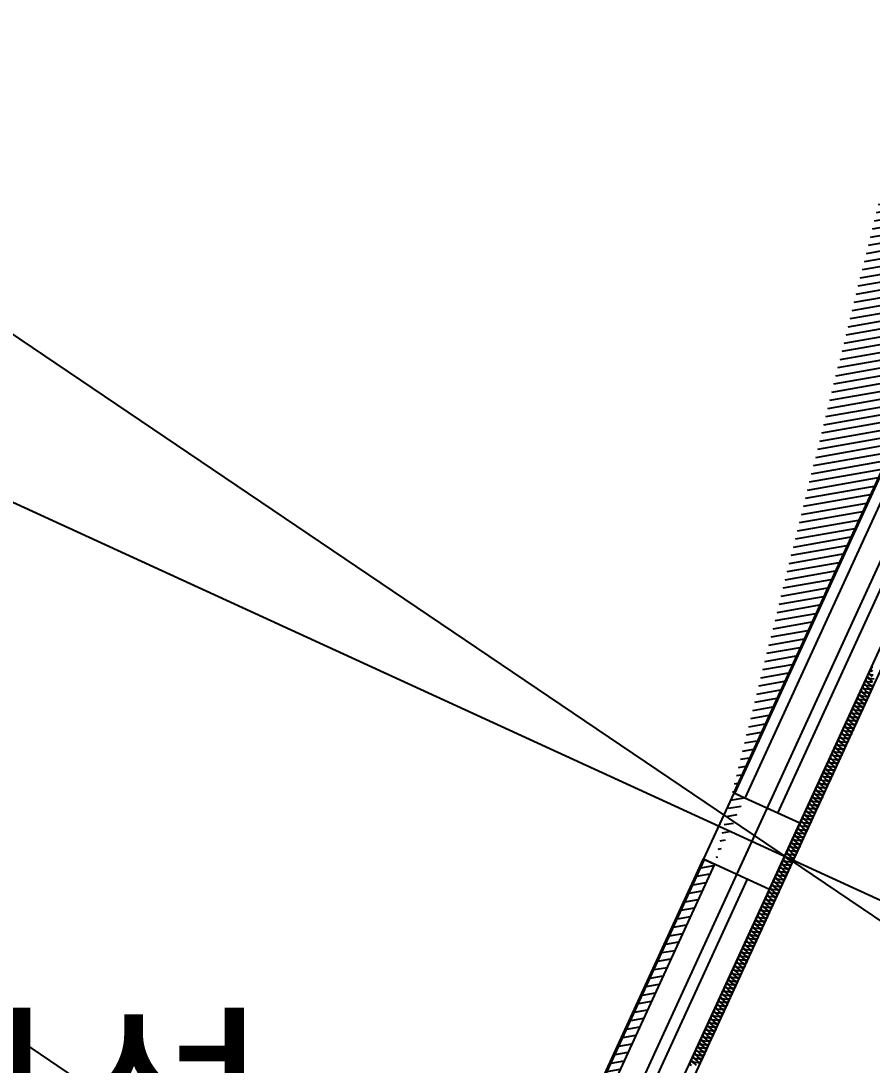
# Model space of a CAD drawing. Header units: millimetres. Extents: x -21000 to 567700, y 435000 to 850800.
# Drawn here: x 42489 to 49521, y 707680 to 716309 of the extents above; entities that cross this region are included whole.
import ezdxf
from ezdxf.xclip import XClip

# ---------------------------------------------------------------- set-up
doc = ezdxf.new("R2010")
doc.units = ezdxf.units.MM
doc.header["$LTSCALE"] = 700
doc.header["$XCLIPFRAME"] = 2
doc.linetypes.add('AB_Pbase$0$AB_Pbase$0$CEN', pattern=[62, 60, -1, 0, -1])
doc.linetypes.add('AB_Pbase$0$주차장기둥$0$CEN', pattern=[62, 60, -1, 0, -1])
doc.layers.get('0').update_dxf_attribs({"color": 2})
for name, color, linetype in [('AB_Pbase$0$AB_Pbase$0$CEN', 1, 'AB_Pbase$0$AB_Pbase$0$CEN'), ('AB_Pbase$0$AB_Pbase$0$FIN', 6, 'Continuous'), ('AB_Pbase$0$AB_Pbase$0$INS', 8, 'Continuous'), ('AB_Pbase$0$AB_Pbase$0$WAL', 3, 'Continuous'), ('AB_Pbase$0$HAT', 8, 'Continuous'), ('AB_Pbase$0$HAT-BR', 5, 'Continuous'), ('AB_Pbase$0$INS', 8, 'Continuous'), ('AB_Pbase$0$주차장기둥$0$CEN_P', 244, 'AB_Pbase$0$주차장기둥$0$CEN')]:
    doc.layers.add(name, color=color, linetype=linetype)
doc.layers.add('AB_Pbase$0$Defponts', color=161, linetype='Continuous', plot=False)
doc.styles.add('AB_Pbase$0$돋움', font='')
doc.styles.get('AB_Pbase$0$돋움').set_extended_font_data('Dotum')

# ---------------------------------------------------------------- blocks, each defined once
blk = doc.blocks.new('AB_Pbase$0$AB_Pbase_지하1층_골조')
for points in [[(48742, 709762), (50785.6, 714215.6)], [(42499.5, 695677.8), (50967.4, 714132.1)], [(45947.8, 703672.5), (48491.8, 709216.7)]]:
    blk.add_lwpolyline(points)
blk.add_lwpolyline([(48673.6, 709133.3), (48923.8, 709678.6), (48378.5, 709928.8), (48128.3, 709383.5)], close=True)
blk = doc.blocks.new('AB_Pbase$0$주차장기둥$0$cen 1bl 지하')
at = {"layer": 'AB_Pbase$0$주차장기둥$0$CEN_P', "color": 5}
for p, q in [((-7619.7, 24676.2), (136527.1, 11884.1)), ((-8044, 19895), (40150.2, 15618.1))]:
    blk.add_line(p, q, dxfattribs=at)
blk = doc.blocks.new('AB_Pbase$0$주차장기둥')
at = {"rotation": 1.99999810188403}
blk.add_blockref('AB_Pbase$0$주차장기둥$0$cen 1bl 지하', (-253925.8, 27513.9), dxfattribs=at)
blk = doc.blocks.new('AB_Pbase$0$실명')
at = {"layer": 'AB_Pbase$0$Defponts', "style": 'AB_Pbase$0$돋움'}
blk.add_text('근린생활시설', height=1400, dxfattribs=at).set_placement((55042.7, -124274.6))
blk = doc.blocks.new('AB_Pbase')
at = {"layer": 'AB_Pbase$0$HAT'}
h = blk.add_hatch(dxfattribs=at)
h.set_pattern_fill('NET', color=256, scale=15, angle=100)
h.paths.add_polyline_path([(36540.9, 707988.9), (36677.2, 707926.4), (39221.2, 713470.6), (39084.9, 713533.1)], flags=17)
h.paths.add_polyline_path([(36427, 707381), (36290.6, 707443.6), (33746.7, 701899.4), (33883, 701836.8)], flags=17)
edge = h.paths.add_edge_path()
edge.add_line((44631.6, 725621.3), (44767.9, 725558.7))
edge.add_line((44767.9, 725558.7), (42265.6, 720105.4))
edge.add_line((42265.6, 720105.4), (42129.3, 720168))
edge.add_line((42129.3, 720168), (44631.6, 725621.3))
edge.add_line((41879.1, 719622.6), (39335.1, 714078.4))
edge.add_line((39335.1, 714078.4), (39471.4, 714015.9))
edge.add_line((39471.4, 714015.9), (42015.4, 719560.1))
edge.add_line((33632.8, 701291.5), (31047.1, 695656.4))
edge.add_line((31047.1, 695656.4), (33496.4, 701354.1))
edge.add_line((33496.4, 701354.1), (30910.7, 695719))
at = {"layer": 'AB_Pbase$0$HAT-BR'}
h = blk.add_hatch(dxfattribs=at)
h.set_pattern_fill('ANSI31', color=256, scale=20, angle=145)
edge = h.paths.add_edge_path()
edge.add_line((56186.6, 723972), (54823.3, 724597.6))
edge.add_line((54823.3, 724597.6), (54543.8, 723988.7))
edge.add_line((54543.8, 723988.7), (53316.8, 724551.7))
edge.add_line((53316.8, 724551.7), (53358.5, 724642.6))
edge.add_line((53358.5, 724642.6), (54403.8, 724163))
edge.add_line((54403.8, 724163), (54724.9, 724862.8))
edge.add_line((54724.9, 724862.8), (54906.7, 724779.4))
edge.add_line((54906.7, 724779.4), (55215.3, 725452))
edge.add_line((55215.3, 725452), (55397.1, 725368.5))
edge.add_line((55397.1, 725368.5), (55088.5, 724696))
edge.add_line((55088.5, 724696), (56270, 724153.8))
edge.add_line((56270, 724153.8), (56186.6, 723972))
edge.add_line((54651.1, 721584.9), (54688.7, 721666.7))
edge.add_line((54688.7, 721666.7), (52543.7, 722650.9))
edge.add_line((52543.7, 722650.9), (52960.7, 723559.8))
edge.add_line((52960.7, 723559.8), (52878.9, 723597.3))
edge.add_line((52878.9, 723597.3), (52274.2, 722279.5))
edge.add_line((52274.2, 722279.5), (52356, 722241.9))
edge.add_line((52356, 722241.9), (52506.2, 722569.1))
edge.add_line((52506.2, 722569.1), (54651.1, 721584.9))
edge.add_line((50380.4, 718032.3), (49698.7, 718345.1))
edge.add_line((49698.7, 718345.1), (49661.2, 718263.3))
edge.add_line((49661.2, 718263.3), (50342.9, 717950.5))
edge.add_line((49717.3, 716587.2), (49035.6, 716899.9))
edge.add_line((49035.6, 716899.9), (48998.1, 716818.1))
edge.add_line((48998.1, 716818.1), (49679.8, 716505.4))
h.paths.add_polyline_path([(53882.4, 725568.4), (53800.6, 725606), (53963.3, 725960.4), (53581.5, 726135.6), (53619.1, 726217.4), (54000.8, 726042.2), (55047.6, 728323.5), (55129.4, 728286)])
h.paths.add_polyline_path([(42881, 697708.1), (42799.2, 697745.6), (45343.1, 703289.8), (45424.9, 703252.3)])
edge = h.paths.add_edge_path()
edge.add_line((50380.4, 718032.3), (50342.9, 717950.5))
edge.add_line((49717.3, 716587.2), (49679.8, 716505.4))
edge.add_line((51013.4, 715431.3), (48469.4, 709887.1))
edge.add_line((48469.4, 709887.1), (48387.6, 709924.7))
edge.add_line((48387.6, 709924.7), (50931.6, 715468.9))
edge.add_line((50931.6, 715468.9), (51013.4, 715431.3))
edge.add_line((48219.2, 709341.8), (45675.2, 703797.6))
edge.add_line((45675.2, 703797.6), (45593.4, 703835.1))
edge.add_line((45593.4, 703835.1), (48137.4, 709379.3))
edge.add_line((48137.4, 709379.3), (48219.2, 709341.8))
at = {"layer": 'AB_Pbase$0$AB_Pbase$0$CEN'}
for p, q in [((51844, 716762.1), (39664.5, 690218.7)), ((36954.3, 714840.8), (50771.8, 708500.6))]:
    blk.add_line(p, q, dxfattribs=at)
at = {"layer": 'AB_Pbase$0$AB_Pbase$0$FIN'}
for points in [[(48378.5, 709928.8), (50922.5, 715473)], [(45584.3, 703839.3), (48128.3, 709383.5)]]:
    blk.add_lwpolyline(points, dxfattribs=at)
at = {"layer": 'AB_Pbase$0$AB_Pbase$0$INS'}
blk.add_lwpolyline([(43283, 697193.5), (51674, 715480.3), (52847.4, 714941.9), (52880.8, 715014.6)], dxfattribs=at)
at = {"layer": 'AB_Pbase$0$AB_Pbase$0$WAL'}
for points in [[(51013.4, 715431.3), (48469.4, 709887.1), (48387.6, 709924.7), (50931.6, 715468.9), (51013.4, 715431.3)], [(48219.2, 709341.8), (45675.2, 703797.6), (45593.4, 703835.1), (48137.4, 709379.3), (48219.2, 709341.8)]]:
    blk.add_lwpolyline(points, dxfattribs=at)
at = {"layer": 'AB_Pbase$0$INS'}
for points in [[(49526.9, 710966), (49517.6, 710965), (49511, 710958.3), (49510.3, 710949), (49515.2, 710940.6), (49523.2, 710936.9)], [(49521.5, 710933.3), (49513.5, 710936.9), (49504.3, 710935.9), (49497.7, 710929.2), (49496.9, 710919.9), (49501.9, 710911.5), (49509.9, 710907.8), (49530.5, 710904.9)], [(49523.9, 710890.4), (49508.2, 710904.2), (49500.2, 710907.8), (49490.9, 710906.8), (49484.3, 710900.1), (49483.6, 710890.8), (49488.5, 710882.4), (49496.5, 710878.7), (49517.2, 710875.8), (49537.9, 710872.9)], [(49526.2, 710847.5), (49510.5, 710861.3), (49494.8, 710875.1), (49486.8, 710878.8), (49477.6, 710877.7), (49471, 710871.1), (49470.2, 710861.7), (49475.2, 710853.3), (49483.2, 710849.6), (49503.8, 710846.7), (49524.5, 710843.9)], [(49530.4, 710816.5), (49520.8, 710814.7), (49512.8, 710818.4), (49497.2, 710832.2), (49481.5, 710846), (49473.5, 710849.7), (49464.2, 710848.6), (49457.6, 710842), (49456.9, 710832.6), (49461.8, 710824.2), (49469.8, 710820.6), (49490.5, 710817.7), (49511.2, 710814.8), (49519.2, 710811.1), (49524.4, 710803.4)], [(49523.7, 710794.1), (49517.1, 710787.4), (49507.5, 710785.7), (49499.5, 710789.3), (49483.8, 710803.1), (49468.1, 710816.9), (49460.1, 710820.6), (49450.9, 710819.6), (49444.3, 710812.9), (49443.5, 710803.6), (49448.5, 710795.1), (49456.5, 710791.5), (49477.1, 710788.6), (49497.8, 710785.7), (49505.8, 710782), (49511.1, 710774.3), (49510.3, 710765), (49503.8, 710758.3), (49494.2, 710756.6), (49486.2, 710760.2), (49470.5, 710774), (49454.8, 710787.8), (49446.8, 710791.5), (49437.5, 710790.5), (49431, 710783.8), (49430.2, 710774.5), (49435.1, 710766.1), (49443.1, 710762.4), (49463.8, 710759.5), (49484.5, 710756.6), (49492.5, 710752.9), (49497.8, 710745.2), (49497, 710735.9), (49490.4, 710729.2), (49480.8, 710727.5), (49472.8, 710731.2), (49457.1, 710745), (49441.5, 710758.7), (49433.5, 710762.4), (49424.2, 710761.4), (49417.6, 710754.7), (49416.8, 710745.4), (49421.8, 710737), (49429.8, 710733.3), (49450.5, 710730.4), (49471.1, 710727.5), (49479.1, 710723.9), (49484.4, 710716.2), (49483.6, 710706.8), (49477.1, 710700.2), (49467.5, 710698.4), (49459.5, 710702.1), (49443.8, 710715.9), (49428.1, 710729.7), (49420.1, 710733.3), (49410.8, 710732.3), (49404.3, 710725.6), (49403.5, 710716.3), (49408.4, 710707.9), (49416.4, 710704.2), (49437.1, 710701.3), (49457.8, 710698.4), (49465.8, 710694.8), (49471.1, 710687.1), (49470.3, 710677.7), (49463.7, 710671.1), (49454.1, 710669.3), (49446.1, 710673), (49430.4, 710686.8), (49414.8, 710700.6), (49406.8, 710704.2), (49397.5, 710703.2), (49390.9, 710696.6), (49390.2, 710687.2), (49395.1, 710678.8), (49403.1, 710675.1), (49423.8, 710672.2), (49444.4, 710669.4), (49452.4, 710665.7), (49457.7, 710658), (49457, 710648.7), (49450.4, 710642), (49440.8, 710640.2), (49432.8, 710643.9), (49417.1, 710657.7), (49401.4, 710671.5), (49393.4, 710675.2), (49384.1, 710674.1), (49377.6, 710667.5), (49376.8, 710658.1), (49381.7, 710649.7), (49389.7, 710646), (49410.4, 710643.2), (49431.1, 710640.3), (49439.1, 710636.6), (49444.4, 710628.9), (49443.6, 710619.6), (49437, 710612.9), (49427.4, 710611.2), (49419.4, 710614.8), (49403.7, 710628.6), (49388.1, 710642.4), (49380.1, 710646.1), (49370.8, 710645.1), (49364.2, 710638.4), (49363.5, 710629.1), (49368.4, 710620.6), (49376.4, 710617), (49397.1, 710614.1), (49417.8, 710611.2), (49425.8, 710607.5), (49431, 710599.8), (49430.3, 710590.5), (49423.7, 710583.8), (49414.1, 710582.1), (49406.1, 710585.7), (49390.4, 710599.5), (49374.7, 710613.3), (49366.7, 710617), (49357.5, 710616), (49350.9, 710609.3), (49350.1, 710600), (49355.1, 710591.5), (49363.1, 710587.9), (49383.7, 710585), (49404.4, 710582.1), (49412.4, 710578.4), (49417.7, 710570.7), (49416.9, 710561.4), (49410.3, 710554.7), (49400.7, 710553), (49392.7, 710556.7), (49377.1, 710570.4), (49361.4, 710584.2), (49353.4, 710587.9), (49344.1, 710586.9), (49337.5, 710580.2), (49336.8, 710570.9), (49341.7, 710562.5), (49349.7, 710558.8), (49370.4, 710555.9), (49391.1, 710553), (49399.1, 710549.3), (49404.3, 710541.6), (49403.6, 710532.3), (49397, 710525.7), (49387.4, 710523.9), (49379.4, 710527.6), (49363.7, 710541.4), (49348, 710555.2), (49340, 710558.8), (49330.8, 710557.8), (49324.2, 710551.1), (49323.4, 710541.8), (49328.4, 710533.4), (49336.4, 710529.7), (49357, 710526.8), (49377.7, 710523.9), (49385.7, 710520.3), (49391, 710512.6), (49390.2, 710503.2), (49383.6, 710496.6), (49374, 710494.8), (49366, 710498.5), (49350.4, 710512.3), (49334.7, 710526.1), (49326.7, 710529.7), (49317.4, 710528.7), (49310.8, 710522.1), (49310.1, 710512.7), (49315, 710504.3), (49323, 710500.6), (49343.7, 710497.7), (49364.4, 710494.8), (49372.4, 710491.2), (49377.6, 710483.5), (49376.9, 710474.1), (49370.3, 710467.5), (49360.7, 710465.7), (49352.7, 710469.4), (49337, 710483.2), (49321.3, 710497), (49313.3, 710500.7), (49304.1, 710499.6), (49297.5, 710493), (49296.7, 710483.6), (49301.7, 710475.2), (49309.7, 710471.5), (49330.3, 710468.7), (49351, 710465.8), (49359, 710462.1), (49364.3, 710454.4), (49363.5, 710445.1), (49357, 710438.4), (49347.3, 710436.6), (49339.4, 710440.3), (49323.7, 710454.1), (49308, 710467.9), (49300, 710471.6), (49290.7, 710470.5), (49284.2, 710463.9), (49283.4, 710454.6), (49288.3, 710446.1), (49296.3, 710442.5), (49317, 710439.6), (49337.7, 710436.7), (49345.7, 710433), (49351, 710425.3), (49350.2, 710416), (49343.6, 710409.3), (49334, 710407.6), (49326, 710411.2), (49310.3, 710425), (49294.7, 710438.8), (49286.7, 710442.5), (49277.4, 710441.5), (49270.8, 710434.8), (49270, 710425.5), (49275, 710417), (49283, 710413.4), (49303.7, 710410.5), (49324.3, 710407.6), (49332.3, 710403.9), (49337.6, 710396.2), (49336.8, 710386.9), (49330.3, 710380.2), (49320.7, 710378.5), (49312.7, 710382.1), (49297, 710395.9), (49281.3, 710409.7), (49273.3, 710413.4), (49264, 710412.4), (49257.5, 710405.7), (49256.7, 710396.4), (49261.6, 710388), (49269.6, 710384.3), (49290.3, 710381.4), (49311, 710378.5), (49319, 710374.8), (49324.3, 710367.1), (49323.5, 710357.8), (49316.9, 710351.1), (49307.3, 710349.4), (49299.3, 710353.1), (49283.6, 710366.9), (49268, 710380.7), (49260, 710384.3), (49250.7, 710383.3), (49244.1, 710376.6), (49243.4, 710367.3), (49248.3, 710358.9), (49256.3, 710355.2), (49277, 710352.3), (49297.6, 710349.4), (49305.6, 710345.8), (49310.9, 710338.1), (49310.2, 710328.7), (49303.6, 710322.1), (49294, 710320.3), (49286, 710324), (49270.3, 710337.8), (49254.6, 710351.6), (49246.6, 710355.2), (49237.3, 710354.2), (49230.8, 710347.5), (49230, 710338.2), (49234.9, 710329.8), (49242.9, 710326.1), (49263.6, 710323.2), (49284.3, 710320.3), (49292.3, 710316.7), (49297.6, 710309), (49296.8, 710299.6), (49290.2, 710293), (49280.6, 710291.2), (49272.6, 710294.9), (49256.9, 710308.7), (49241.3, 710322.5), (49233.3, 710326.2), (49224, 710325.1), (49217.4, 710318.5), (49216.7, 710309.1), (49221.6, 710300.7), (49229.6, 710297), (49250.3, 710294.1), (49271, 710291.3), (49279, 710287.6), (49284.2, 710279.9), (49283.5, 710270.6), (49276.9, 710263.9), (49267.3, 710262.1), (49259.3, 710265.8), (49243.6, 710279.6), (49227.9, 710293.4), (49219.9, 710297.1), (49210.7, 710296), (49204.1, 710289.4), (49203.3, 710280), (49208.3, 710271.6), (49216.3, 710267.9), (49236.9, 710265.1), (49257.6, 710262.2), (49265.6, 710258.5), (49270.9, 710250.8), (49270.1, 710241.5), (49263.5, 710234.8), (49253.9, 710233.1), (49245.9, 710236.7), (49230.3, 710250.5), (49214.6, 710264.3), (49206.6, 710268), (49197.3, 710267), (49190.7, 710260.3), (49190, 710251), (49194.9, 710242.5), (49202.9, 710238.9), (49223.6, 710236), (49244.3, 710233.1), (49252.3, 710229.4), (49257.5, 710221.7), (49256.8, 710212.4), (49250.2, 710205.7), (49240.6, 710204), (49232.6, 710207.6), (49216.9, 710221.4), (49201.2, 710235.2), (49193.2, 710238.9), (49184, 710237.9), (49177.4, 710231.2), (49176.6, 710221.9), (49181.6, 710213.5), (49189.6, 710209.8), (49210.2, 710206.9), (49230.9, 710204), (49238.9, 710200.3), (49244.2, 710192.6), (49243.4, 710183.3), (49236.8, 710176.6), (49227.2, 710174.9), (49219.2, 710178.6), (49203.6, 710192.4), (49187.9, 710206.1), (49179.9, 710209.8), (49170.6, 710208.8), (49164, 710202.1), (49163.3, 710192.8), (49168.2, 710184.4), (49176.2, 710180.7), (49196.9, 710177.8), (49217.6, 710174.9), (49225.6, 710171.3), (49230.8, 710163.6), (49230.1, 710154.2), (49223.5, 710147.6), (49213.9, 710145.8), (49205.9, 710149.5), (49190.2, 710163.3), (49174.5, 710177.1), (49166.5, 710180.7), (49157.3, 710179.7), (49150.7, 710173), (49149.9, 710163.7), (49154.9, 710155.3), (49162.9, 710151.6), (49183.5, 710148.7), (49204.2, 710145.8), (49212.2, 710142.2), (49217.5, 710134.5), (49216.7, 710125.1), (49210.2, 710118.5), (49200.5, 710116.7), (49192.6, 710120.4), (49176.9, 710134.2), (49161.2, 710148), (49153.2, 710151.6), (49143.9, 710150.6), (49137.4, 710144), (49136.6, 710134.6), (49141.5, 710126.2), (49149.5, 710122.5), (49170.2, 710119.6), (49190.9, 710116.8), (49198.9, 710113.1), (49204.2, 710105.4), (49203.4, 710096.1), (49196.8, 710089.4), (49187.2, 710087.6), (49179.2, 710091.3), (49163.5, 710105.1), (49147.9, 710118.9), (49139.9, 710122.6), (49130.6, 710121.5), (49124, 710114.9), (49123.2, 710105.5), (49128.2, 710097.1), (49136.2, 710093.4), (49156.9, 710090.6), (49177.5, 710087.7), (49185.5, 710084), (49190.8, 710076.3), (49190, 710067), (49183.5, 710060.3), (49173.9, 710058.5), (49165.9, 710062.2), (49150.2, 710076), (49134.5, 710089.8), (49126.5, 710093.5), (49117.2, 710092.5), (49110.7, 710085.8), (49109.9, 710076.5), (49114.8, 710068), (49122.8, 710064.4), (49143.5, 710061.5), (49164.2, 710058.6), (49172.2, 710054.9), (49177.5, 710047.2), (49176.7, 710037.9), (49170.1, 710031.2), (49160.5, 710029.5), (49152.5, 710033.1), (49136.8, 710046.9), (49121.2, 710060.7), (49113.2, 710064.4), (49103.9, 710063.4), (49097.3, 710056.7), (49096.6, 710047.4), (49101.5, 710038.9), (49109.5, 710035.3), (49130.2, 710032.4), (49150.8, 710029.5), (49158.8, 710025.8), (49164.1, 710018.1), (49163.4, 710008.8), (49156.8, 710002.1), (49147.2, 710000.4), (49139.2, 710004.1), (49123.5, 710017.8), (49107.8, 710031.6), (49099.8, 710035.3), (49090.5, 710034.3), (49084, 710027.6), (49083.2, 710018.3), (49088.1, 710009.9), (49096.1, 710006.2), (49116.8, 710003.3), (49137.5, 710000.4), (49145.5, 709996.7), (49150.8, 709989), (49150, 709979.7), (49143.4, 709973), (49133.8, 709971.3), (49125.8, 709975), (49110.1, 709988.8), (49094.5, 710002.6), (49086.5, 710006.2), (49077.2, 710005.2), (49070.6, 709998.5), (49069.9, 709989.2), (49074.8, 709980.8), (49082.8, 709977.1), (49103.5, 709974.2), (49124.2, 709971.3), (49132.2, 709967.7), (49137.4, 709960), (49136.7, 709950.6), (49130.1, 709944), (49120.5, 709942.2), (49112.5, 709945.9), (49096.8, 709959.7), (49081.1, 709973.5), (49073.1, 709977.1), (49063.9, 709976.1), (49057.3, 709969.5), (49056.5, 709960.1), (49061.5, 709951.7), (49069.4, 709948), (49090.1, 709945.1), (49110.8, 709942.2), (49118.8, 709938.6), (49124.1, 709930.9), (49123.3, 709921.5), (49116.7, 709914.9), (49107.1, 709913.1), (49099.1, 709916.8), (49083.5, 709930.6), (49067.8, 709944.4), (49059.8, 709948.1), (49050.5, 709947), (49043.9, 709940.4), (49043.2, 709931), (49048.1, 709922.6), (49056.1, 709918.9), (49076.8, 709916), (49097.5, 709913.2), (49105.5, 709909.5), (49110.7, 709901.8), (49110, 709892.5), (49103.4, 709885.8), (49093.8, 709884), (49085.8, 709887.7), (49070.1, 709901.5), (49054.4, 709915.3), (49046.4, 709919), (49037.2, 709917.9), (49030.6, 709911.3), (49029.8, 709901.9), (49034.8, 709893.5), (49042.8, 709889.9), (49063.4, 709887), (49084.1, 709884.1), (49092.1, 709880.4), (49097.4, 709872.7), (49096.6, 709863.4), (49090, 709856.7), (49080.4, 709855), (49072.4, 709858.6), (49056.8, 709872.4), (49041.1, 709886.2), (49033.1, 709889.9), (49023.8, 709888.9), (49017.2, 709882.2), (49016.5, 709872.9), (49021.4, 709864.4), (49029.4, 709860.8), (49050.1, 709857.9), (49070.8, 709855), (49078.8, 709851.3), (49084, 709843.6), (49083.3, 709834.3), (49076.7, 709827.6), (49067.1, 709825.9), (49059.1, 709829.5), (49043.4, 709843.3), (49027.7, 709857.1), (49019.7, 709860.8), (49010.5, 709859.8), (49003.9, 709853.1), (49003.1, 709843.8), (49008.1, 709835.4), (49016.1, 709831.7), (49036.7, 709828.8), (49057.4, 709825.9), (49065.4, 709822.2), (49070.7, 709814.5), (49069.9, 709805.2), (49063.4, 709798.5), (49053.7, 709796.8), (49045.8, 709800.5), (49030.1, 709814.3), (49014.4, 709828), (49006.4, 709831.7), (48997.1, 709830.7), (48990.6, 709824), (48989.8, 709814.7), (48994.7, 709806.3), (49002.7, 709802.6), (49023.4, 709799.7), (49044.1, 709796.8), (49052.1, 709793.2), (49057.3, 709785.5), (49056.6, 709776.1), (49050, 709769.5), (49040.4, 709767.7), (49032.4, 709771.4), (49016.7, 709785.2), (49001.1, 709799), (48993.1, 709802.6), (48983.8, 709801.6), (48977.2, 709794.9), (48976.4, 709785.6), (48981.4, 709777.2), (48989.4, 709773.5), (49010.1, 709770.6), (49030.7, 709767.7), (49038.7, 709764.1), (49044, 709756.4), (49043.2, 709747), (49036.7, 709740.4), (49027.1, 709738.6), (49019.1, 709742.3), (49003.4, 709756.1), (48987.7, 709769.9), (48979.7, 709773.5), (48970.4, 709772.5), (48963.9, 709765.9), (48963.1, 709756.5), (48968, 709748.1), (48976, 709744.4), (48996.7, 709741.5), (49017.4, 709738.7), (49025.4, 709735), (49030.7, 709727.3), (49029.9, 709718), (49023.3, 709711.3), (49013.7, 709709.5), (49005.7, 709713.2), (48990, 709727), (48974.4, 709740.8), (48966.4, 709744.5), (48957.1, 709743.4), (48950.5, 709736.8), (48949.8, 709727.4), (48954.7, 709719), (48962.7, 709715.3), (48983.4, 709712.5), (49004, 709709.6), (49012, 709705.9), (49017.3, 709698.2), (49016.6, 709688.9), (49010, 709682.2), (49000.4, 709680.5), (48992.4, 709684.1), (48976.7, 709697.9), (48961, 709711.7), (48953, 709715.4), (48943.7, 709714.4), (48937.2, 709707.7), (48936.4, 709698.4), (48941.3, 709689.9), (48949.3, 709686.3), (48970, 709683.4), (48990.7, 709680.5), (48998.7, 709676.8), (49004, 709669.1), (49003.2, 709659.8), (48996.6, 709653.1), (48987, 709651.4), (48979, 709655), (48963.3, 709668.8), (48947.7, 709682.6), (48939.7, 709686.3), (48930.4, 709685.3), (48923.8, 709678.6), (48923.1, 709669.3), (48928, 709660.8), (48936, 709657.2), (48956.7, 709654.3), (48977.4, 709651.4), (48985.4, 709647.7), (48990.6, 709640), (48989.9, 709630.7), (48983.3, 709624), (48973.7, 709622.3), (48965.7, 709626), (48950, 709639.7), (48934.3, 709653.5), (48926.3, 709657.2), (48917.1, 709656.2), (48910.5, 709649.5), (48909.7, 709640.2), (48914.7, 709631.8), (48922.6, 709628.1), (48943.3, 709625.2), (48964, 709622.3), (48972, 709618.6), (48977.3, 709610.9), (48976.5, 709601.6), (48969.9, 709595), (48960.3, 709593.2), (48952.3, 709596.9), (48936.7, 709610.7), (48921, 709624.5), (48913, 709628.1), (48903.7, 709627.1), (48897.1, 709620.4), (48896.4, 709611.1), (48901.3, 709602.7), (48909.3, 709599), (48930, 709596.1), (48950.7, 709593.2), (48958.7, 709589.6), (48963.9, 709581.9), (48963.2, 709572.5), (48956.6, 709565.9), (48947, 709564.1), (48939, 709567.8), (48923.3, 709581.6), (48907.6, 709595.4), (48899.6, 709599), (48890.4, 709598), (48883.8, 709591.4), (48883, 709582), (48888, 709573.6), (48896, 709569.9), (48916.6, 709567), (48937.3, 709564.1), (48945.3, 709560.5), (48950.6, 709552.8), (48949.8, 709543.4), (48943.2, 709536.8), (48933.6, 709535), (48925.6, 709538.7), (48910, 709552.5), (48894.3, 709566.3), (48886.3, 709570), (48877, 709568.9), (48870.4, 709562.3), (48869.7, 709552.9), (48874.6, 709544.5), (48882.6, 709540.8), (48903.3, 709538), (48924, 709535.1), (48932, 709531.4), (48937.2, 709523.7), (48936.5, 709514.4), (48929.9, 709507.7), (48920.3, 709505.9), (48912.3, 709509.6), (48896.6, 709523.4), (48880.9, 709537.2), (48872.9, 709540.9), (48863.7, 709539.8), (48857.1, 709533.2), (48856.3, 709523.9), (48861.3, 709515.4), (48869.3, 709511.8), (48889.9, 709508.9), (48910.6, 709506), (48918.6, 709502.3), (48923.9, 709494.6), (48923.1, 709485.3), (48916.6, 709478.6), (48906.9, 709476.9), (48899, 709480.5), (48883.3, 709494.3), (48867.6, 709508.1), (48859.6, 709511.8), (48850.3, 709510.8), (48843.7, 709504.1), (48843, 709494.8), (48847.9, 709486.3), (48855.9, 709482.7), (48876.6, 709479.8), (48897.3, 709476.9), (48905.3, 709473.2), (48910.5, 709465.5), (48909.8, 709456.2), (48903.2, 709449.5), (48893.6, 709447.8), (48885.6, 709451.4), (48869.9, 709465.2), (48854.3, 709479), (48846.3, 709482.7), (48837, 709481.7), (48830.4, 709475), (48829.6, 709465.7), (48834.6, 709457.3), (48842.6, 709453.6), (48863.3, 709450.7), (48883.9, 709447.8), (48891.9, 709444.1), (48897.2, 709436.4), (48896.4, 709427.1), (48889.9, 709420.4), (48880.3, 709418.7), (48872.3, 709422.4), (48856.6, 709436.2), (48840.9, 709450), (48832.9, 709453.6), (48823.6, 709452.6), (48817.1, 709445.9), (48816.3, 709436.6), (48821.2, 709428.2), (48829.2, 709424.5), (48849.9, 709421.6), (48870.6, 709418.7), (48878.6, 709415.1), (48883.9, 709407.4), (48883.1, 709398), (48876.5, 709391.4), (48866.9, 709389.6), (48858.9, 709393.3), (48843.2, 709407.1), (48827.6, 709420.9), (48819.6, 709424.5), (48810.3, 709423.5), (48803.7, 709416.8), (48803, 709407.5), (48807.9, 709399.1), (48815.9, 709395.4), (48836.6, 709392.5), (48857.2, 709389.6), (48865.2, 709386), (48870.5, 709378.3), (48869.8, 709368.9), (48863.2, 709362.3), (48853.6, 709360.5), (48845.6, 709364.2), (48829.9, 709378), (48814.2, 709391.8), (48806.2, 709395.5), (48796.9, 709394.4), (48790.4, 709387.8), (48789.6, 709378.4), (48794.5, 709370), (48802.5, 709366.3), (48823.2, 709363.4), (48843.9, 709360.6), (48851.9, 709356.9), (48857.2, 709349.2), (48856.4, 709339.9), (48849.8, 709333.2), (48840.2, 709331.4), (48832.2, 709335.1), (48816.5, 709348.9), (48800.9, 709362.7), (48792.9, 709366.4), (48783.6, 709365.3), (48777, 709358.7), (48776.3, 709349.3), (48781.2, 709340.9), (48789.2, 709337.3), (48809.9, 709334.4), (48830.6, 709331.5), (48838.6, 709327.8), (48843.8, 709320.1), (48843.1, 709310.8), (48836.5, 709304.1), (48826.9, 709302.4), (48818.9, 709306), (48803.2, 709319.8), (48787.5, 709333.6), (48779.5, 709337.3), (48770.3, 709336.3), (48763.7, 709329.6), (48762.9, 709320.3), (48767.9, 709311.8), (48775.8, 709308.2), (48796.5, 709305.3), (48817.2, 709302.4), (48825.2, 709298.7), (48830.5, 709291), (48829.7, 709281.7), (48823.1, 709275), (48813.5, 709273.3), (48805.5, 709276.9), (48789.9, 709290.7), (48774.2, 709304.5), (48766.2, 709308.2), (48756.9, 709307.2), (48750.3, 709300.5), (48749.6, 709291.2), (48754.5, 709282.8), (48762.5, 709279.1), (48783.2, 709276.2), (48803.9, 709273.3), (48811.9, 709269.6), (48817.1, 709261.9), (48816.4, 709252.6), (48809.8, 709245.9), (48800.2, 709244.2), (48792.2, 709247.9), (48776.5, 709261.7), (48760.8, 709275.4), (48752.8, 709279.1), (48743.6, 709278.1), (48737, 709271.4), (48736.2, 709262.1), (48741.2, 709253.7), (48749.2, 709250), (48769.8, 709247.1), (48790.5, 709244.2), (48798.5, 709240.6), (48803.8, 709232.9), (48803, 709223.5), (48796.4, 709216.9), (48786.8, 709215.1), (48778.8, 709218.8), (48763.2, 709232.6), (48747.5, 709246.4), (48739.5, 709250), (48730.2, 709249), (48723.6, 709242.3), (48722.9, 709233), (48727.8, 709224.6), (48735.8, 709220.9), (48756.5, 709218), (48777.2, 709215.1), (48785.2, 709211.5), (48790.4, 709203.8), (48789.7, 709194.4), (48783.1, 709187.8), (48773.5, 709186), (48765.5, 709189.7), (48749.8, 709203.5), (48734.1, 709217.3), (48726.1, 709220.9), (48716.9, 709219.9), (48710.3, 709213.3), (48709.5, 709203.9), (48714.5, 709195.5), (48722.5, 709191.8), (48743.1, 709188.9), (48763.8, 709186.1), (48771.8, 709182.4), (48777.1, 709174.7), (48776.3, 709165.4), (48769.8, 709158.7), (48760.1, 709156.9), (48752.1, 709160.6), (48736.5, 709174.4), (48720.8, 709188.2), (48712.8, 709191.9), (48703.5, 709190.8), (48696.9, 709184.2), (48696.2, 709174.8), (48701.1, 709166.4), (48709.1, 709162.7), (48729.8, 709159.9), (48750.5, 709157), (48758.5, 709153.3), (48763.7, 709145.6), (48763, 709136.3), (48756.4, 709129.6), (48746.8, 709127.9), (48738.8, 709131.5), (48723.1, 709145.3), (48707.5, 709159.1), (48699.5, 709162.8), (48690.2, 709161.8), (48683.6, 709155.1), (48682.8, 709145.8), (48687.8, 709137.3), (48695.8, 709133.7), (48716.5, 709130.8), (48737.1, 709127.9), (48745.1, 709124.2), (48750.4, 709116.5), (48749.6, 709107.2), (48743.1, 709100.5), (48733.5, 709098.8), (48725.5, 709102.4), (48709.8, 709116.2), (48694.1, 709130), (48686.1, 709133.7), (48676.8, 709132.7), (48670.3, 709126), (48669.5, 709116.7), (48674.4, 709108.2), (48682.4, 709104.6), (48703.1, 709101.7), (48723.8, 709098.8), (48731.8, 709095.1), (48737.1, 709087.4), (48736.3, 709078.1), (48729.7, 709071.4), (48720.1, 709069.7), (48712.1, 709073.4), (48696.4, 709087.1), (48680.8, 709100.9), (48672.8, 709104.6), (48663.5, 709103.6), (48656.9, 709096.9), (48656.2, 709087.6), (48661.1, 709079.2), (48669.1, 709075.5), (48689.8, 709072.6), (48710.4, 709069.7), (48718.4, 709066), (48723.7, 709058.3), (48723, 709049), (48716.4, 709042.4), (48706.8, 709040.6), (48698.8, 709044.3), (48683.1, 709058.1), (48667.4, 709071.9), (48659.4, 709075.5), (48650.1, 709074.5), (48643.6, 709067.8), (48642.8, 709058.5), (48647.7, 709050.1), (48655.7, 709046.4), (48676.4, 709043.5), (48697.1, 709040.6), (48705.1, 709037), (48710.4, 709029.3), (48709.6, 709019.9), (48703, 709013.3), (48693.4, 709011.5), (48685.4, 709015.2), (48669.7, 709029), (48654.1, 709042.8), (48646.1, 709046.4), (48636.8, 709045.4), (48630.2, 709038.8), (48629.5, 709029.4), (48634.4, 709021), (48642.4, 709017.3), (48663.1, 709014.4), (48683.8, 709011.5), (48691.8, 709007.9), (48697, 709000.2), (48696.3, 708990.8), (48689.7, 708984.2), (48680.1, 708982.4), (48672.1, 708986.1), (48656.4, 708999.9), (48640.7, 709013.7), (48632.7, 709017.4), (48623.5, 709016.3), (48616.9, 709009.7), (48616.1, 709000.3), (48621.1, 708991.9), (48629, 708988.2), (48649.7, 708985.4), (48670.4, 708982.5), (48678.4, 708978.8), (48683.7, 708971.1), (48682.9, 708961.8), (48676.3, 708955.1), (48666.7, 708953.3), (48658.7, 708957), (48643.1, 708970.8), (48627.4, 708984.6), (48619.4, 708988.3), (48610.1, 708987.2), (48603.5, 708980.6), (48602.8, 708971.3), (48607.7, 708962.8), (48615.7, 708959.2), (48636.4, 708956.3), (48657.1, 708953.4), (48665.1, 708949.7), (48670.3, 708942), (48669.6, 708932.7), (48663, 708926), (48653.4, 708924.3), (48645.4, 708927.9), (48629.7, 708941.7), (48614, 708955.5), (48606, 708959.2), (48596.8, 708958.2), (48590.2, 708951.5), (48589.4, 708942.2), (48594.4, 708933.7), (48602.4, 708930.1), (48623, 708927.2), (48643.7, 708924.3), (48651.7, 708920.6), (48657, 708912.9), (48656.2, 708903.6), (48649.6, 708896.9), (48640, 708895.2), (48632, 708898.8), (48616.4, 708912.6), (48600.7, 708926.4), (48592.7, 708930.1), (48583.4, 708929.1), (48576.8, 708922.4), (48576.1, 708913.1), (48581, 708904.7), (48589, 708901), (48609.7, 708898.1), (48630.4, 708895.2), (48638.4, 708891.5), (48643.6, 708883.8), (48642.9, 708874.5), (48636.3, 708867.8), (48626.7, 708866.1), (48618.7, 708869.8), (48603, 708883.6), (48587.3, 708897.4), (48579.3, 708901), (48570.1, 708900), (48563.5, 708893.3), (48562.7, 708884), (48567.7, 708875.6), (48575.7, 708871.9), (48596.3, 708869), (48617, 708866.1), (48625, 708862.5), (48630.3, 708854.8), (48629.5, 708845.4), (48623, 708838.8), (48613.3, 708837), (48605.3, 708840.7), (48589.7, 708854.5), (48574, 708868.3), (48566, 708871.9), (48556.7, 708870.9), (48550.1, 708864.2), (48549.4, 708854.9), (48554.3, 708846.5), (48562.3, 708842.8), (48583, 708839.9), (48603.7, 708837), (48611.7, 708833.4), (48616.9, 708825.7), (48616.2, 708816.3), (48609.6, 708809.7), (48600, 708807.9), (48592, 708811.6), (48576.3, 708825.4), (48560.7, 708839.2), (48552.7, 708842.9), (48543.4, 708841.8), (48536.8, 708835.2), (48536, 708825.8), (48541, 708817.4), (48549, 708813.7), (48569.7, 708810.8), (48590.3, 708808), (48598.3, 708804.3), (48603.6, 708796.6), (48602.8, 708787.3), (48596.3, 708780.6), (48586.7, 708778.8), (48578.7, 708782.5), (48563, 708796.3), (48547.3, 708810.1), (48539.3, 708813.8), (48530, 708812.7), (48523.5, 708806.1), (48522.7, 708796.7), (48527.6, 708788.3), (48535.6, 708784.6), (48556.3, 708781.8), (48577, 708778.9), (48585, 708775.2), (48590.3, 708767.5), (48589.5, 708758.2), (48582.9, 708751.5), (48573.3, 708749.8), (48565.3, 708753.4), (48549.6, 708767.2), (48534, 708781), (48526, 708784.7), (48516.7, 708783.7), (48510.1, 708777), (48509.4, 708767.7), (48514.3, 708759.2), (48522.3, 708755.6), (48543, 708752.7), (48563.6, 708749.8), (48571.6, 708746.1), (48576.9, 708738.4), (48576.2, 708729.1), (48569.6, 708722.4), (48560, 708720.7), (48552, 708724.3), (48536.3, 708738.1), (48520.6, 708751.9), (48512.6, 708755.6), (48503.3, 708754.6), (48496.8, 708747.9), (48496, 708738.6), (48500.9, 708730.1), (48508.9, 708726.5), (48529.6, 708723.6), (48550.3, 708720.7), (48558.3, 708717), (48563.6, 708709.3), (48562.8, 708700), (48556.2, 708693.3), (48546.6, 708691.6), (48538.6, 708695.3), (48522.9, 708709), (48507.3, 708722.8), (48499.3, 708726.5), (48490, 708725.5), (48483.4, 708718.8), (48482.7, 708709.5), (48487.6, 708701.1), (48495.6, 708697.4), (48516.3, 708694.5), (48537, 708691.6), (48545, 708688), (48550.2, 708680.3), (48549.5, 708670.9), (48542.9, 708664.3), (48533.3, 708662.5), (48525.3, 708666.2), (48509.6, 708680), (48493.9, 708693.8), (48485.9, 708697.4), (48476.7, 708696.4), (48470.1, 708689.7), (48469.3, 708680.4), (48474.3, 708672), (48482.2, 708668.3), (48502.9, 708665.4), (48523.6, 708662.5), (48531.6, 708658.9), (48536.9, 708651.2), (48536.1, 708641.8), (48529.5, 708635.2), (48519.9, 708633.4), (48511.9, 708637.1), (48496.3, 708650.9), (48480.6, 708664.7), (48472.6, 708668.3), (48463.3, 708667.3), (48456.7, 708660.7), (48456, 708651.3), (48460.9, 708642.9), (48468.9, 708639.2), (48489.6, 708636.3), (48510.3, 708633.5), (48518.3, 708629.8), (48523.5, 708622.1), (48522.8, 708612.7), (48516.2, 708606.1), (48506.6, 708604.3), (48498.6, 708608), (48482.9, 708621.8), (48467.2, 708635.6), (48459.2, 708639.3), (48450, 708638.2), (48443.4, 708631.6), (48442.6, 708622.2), (48447.6, 708613.8), (48455.6, 708610.1), (48476.2, 708607.3), (48496.9, 708604.4), (48504.9, 708600.7), (48510.2, 708593), (48509.4, 708583.7), (48502.8, 708577), (48493.2, 708575.2), (48485.2, 708578.9), (48469.6, 708592.7), (48453.9, 708606.5), (48445.9, 708610.2), (48436.6, 708609.2), (48430, 708602.5), (48429.3, 708593.2), (48434.2, 708584.7), (48442.2, 708581.1), (48462.9, 708578.2), (48483.6, 708575.3), (48491.6, 708571.6), (48496.8, 708563.9), (48496.1, 708554.6), (48489.5, 708547.9), (48479.9, 708546.2), (48471.9, 708549.8), (48456.2, 708563.6), (48440.5, 708577.4), (48432.5, 708581.1), (48423.3, 708580.1), (48416.7, 708573.4), (48415.9, 708564.1), (48420.9, 708555.6), (48428.9, 708552), (48449.5, 708549.1), (48470.2, 708546.2), (48478.2, 708542.5), (48483.5, 708534.8), (48482.7, 708525.5), (48476.2, 708518.8), (48466.5, 708517.1), (48458.5, 708520.7), (48442.9, 708534.5), (48427.2, 708548.3), (48419.2, 708552), (48409.9, 708551), (48403.3, 708544.3), (48402.6, 708535), (48407.5, 708526.6), (48415.5, 708522.9), (48436.2, 708520), (48456.9, 708517.1), (48464.9, 708513.4), (48470.1, 708505.7), (48469.4, 708496.4), (48462.8, 708489.7), (48453.2, 708488), (48445.2, 708491.7), (48429.5, 708505.5), (48413.9, 708519.3), (48405.9, 708522.9), (48396.6, 708521.9), (48390, 708515.2), (48389.2, 708505.9), (48394.2, 708497.5), (48402.2, 708493.8), (48422.9, 708490.9), (48443.5, 708488), (48451.5, 708484.4), (48456.8, 708476.7), (48456, 708467.3), (48449.5, 708460.7), (48439.9, 708458.9), (48431.9, 708462.6), (48416.2, 708476.4), (48400.5, 708490.2), (48392.5, 708493.8), (48383.2, 708492.8), (48376.7, 708486.1), (48375.9, 708476.8), (48380.8, 708468.4), (48388.8, 708464.7), (48409.5, 708461.8), (48430.2, 708458.9), (48438.2, 708455.3), (48443.5, 708447.6), (48442.7, 708438.2), (48436.1, 708431.6), (48426.5, 708429.8), (48418.5, 708433.5), (48402.8, 708447.3), (48387.2, 708461.1), (48379.2, 708464.8), (48369.9, 708463.7), (48363.3, 708457.1), (48362.6, 708447.7), (48367.5, 708439.3), (48375.5, 708435.6), (48396.2, 708432.7), (48416.8, 708429.9), (48424.8, 708426.2), (48430.1, 708418.5), (48429.4, 708409.2), (48422.8, 708402.5), (48413.2, 708400.7), (48405.2, 708404.4), (48389.5, 708418.2), (48373.8, 708432), (48365.8, 708435.7), (48356.5, 708434.6), (48350, 708428), (48349.2, 708418.6), (48354.1, 708410.2), (48362.1, 708406.6), (48382.8, 708403.7), (48403.5, 708400.8), (48411.5, 708397.1), (48416.8, 708389.4), (48416, 708380.1), (48409.4, 708373.4), (48399.8, 708371.7), (48391.8, 708375.3), (48376.1, 708389.1), (48360.5, 708402.9), (48352.5, 708406.6), (48343.2, 708405.6), (48336.6, 708398.9), (48335.9, 708389.6), (48340.8, 708381.1), (48348.8, 708377.5), (48369.5, 708374.6), (48390.2, 708371.7), (48398.2, 708368), (48403.4, 708360.3), (48402.7, 708351), (48396.1, 708344.3), (48386.5, 708342.6), (48378.5, 708346.2), (48362.8, 708360), (48347.1, 708373.8), (48339.1, 708377.5), (48329.9, 708376.5), (48323.3, 708369.8), (48322.5, 708360.5), (48327.4, 708352.1), (48335.4, 708348.4), (48356.1, 708345.5), (48376.8, 708342.6), (48384.8, 708338.9), (48390.1, 708331.2), (48389.3, 708321.9), (48382.7, 708315.2), (48373.1, 708313.5), (48365.1, 708317.2), (48349.5, 708331), (48333.8, 708344.7), (48325.8, 708348.4), (48316.5, 708347.4), (48309.9, 708340.7), (48309.2, 708331.4), (48314.1, 708323), (48322.1, 708319.3), (48342.8, 708316.4), (48363.5, 708313.5), (48371.5, 708309.9), (48376.7, 708302.2), (48376, 708292.8), (48369.4, 708286.2), (48359.8, 708284.4), (48351.8, 708288.1), (48336.1, 708301.9), (48320.4, 708315.7), (48312.4, 708319.3), (48303.2, 708318.3), (48296.6, 708311.6), (48295.8, 708302.3), (48300.8, 708293.9), (48308.8, 708290.2), (48329.4, 708287.3), (48350.1, 708284.4), (48358.1, 708280.8), (48363.4, 708273.1), (48362.6, 708263.7), (48356, 708257.1), (48346.4, 708255.3), (48338.4, 708259), (48322.8, 708272.8), (48307.1, 708286.6), (48299.1, 708290.2), (48289.8, 708289.2), (48283.2, 708282.6), (48282.5, 708273.2), (48287.4, 708264.8), (48295.4, 708261.1), (48316.1, 708258.2), (48336.8, 708255.4), (48344.8, 708251.7), (48350, 708244), (48349.3, 708234.7), (48342.7, 708228), (48333.1, 708226.2), (48325.1, 708229.9), (48309.4, 708243.7), (48293.7, 708257.5), (48285.7, 708261.2), (48276.5, 708260.1), (48269.9, 708253.5), (48269.1, 708244.1), (48274.1, 708235.7), (48282.1, 708232), (48302.7, 708229.2), (48323.4, 708226.3), (48331.4, 708222.6), (48336.7, 708214.9), (48335.9, 708205.6), (48329.4, 708198.9), (48319.7, 708197.2), (48311.7, 708200.8), (48296.1, 708214.6), (48280.4, 708228.4), (48272.4, 708232.1), (48263.1, 708231.1), (48256.5, 708224.4), (48255.8, 708215.1), (48260.7, 708206.6), (48268.7, 708203), (48289.4, 708200.1), (48310.1, 708197.2), (48318.1, 708193.5), (48323.3, 708185.8), (48322.6, 708176.5), (48316, 708169.8), (48306.4, 708168.1), (48298.4, 708171.7), (48282.7, 708185.5), (48267.1, 708199.3), (48259.1, 708203), (48249.8, 708202), (48243.2, 708195.3), (48242.4, 708186), (48247.4, 708177.5), (48255.4, 708173.9), (48276.1, 708171), (48296.7, 708168.1), (48304.7, 708164.4), (48310, 708156.7), (48309.2, 708147.4), (48302.7, 708140.7), (48293.1, 708139), (48285.1, 708142.7), (48269.4, 708156.4), (48253.7, 708170.2), (48245.7, 708173.9), (48236.4, 708172.9), (48229.9, 708166.2), (48229.1, 708156.9), (48234, 708148.5), (48242, 708144.8), (48262.7, 708141.9), (48283.4, 708139), (48291.4, 708135.3), (48296.7, 708127.6), (48295.9, 708118.3), (48289.3, 708111.7), (48279.7, 708109.9), (48271.7, 708113.6), (48256, 708127.4), (48240.4, 708141.2), (48232.4, 708144.8), (48223.1, 708143.8), (48216.5, 708137.1), (48215.8, 708127.8), (48220.7, 708119.4), (48228.7, 708115.7), (48249.4, 708112.8), (48270, 708109.9), (48278, 708106.3), (48283.3, 708098.6), (48282.5, 708089.2), (48276, 708082.6), (48266.4, 708080.8), (48258.4, 708084.5), (48242.7, 708098.3), (48227, 708112.1), (48219, 708115.7), (48209.7, 708114.7), (48203.2, 708108.1), (48202.4, 708098.7), (48207.3, 708090.3), (48215.3, 708086.6), (48236, 708083.7), (48256.7, 708080.8), (48264.7, 708077.2), (48270, 708069.5), (48269.2, 708060.1), (48262.6, 708053.5), (48253, 708051.7), (48245, 708055.4), (48229.3, 708069.2), (48213.7, 708083), (48205.7, 708086.7), (48196.4, 708085.6), (48189.8, 708079), (48189.1, 708069.6), (48194, 708061.2), (48202, 708057.5), (48222.7, 708054.7), (48243.4, 708051.8), (48251.4, 708048.1), (48256.6, 708040.4), (48255.9, 708031.1), (48249.3, 708024.4), (48239.7, 708022.6), (48231.7, 708026.3), (48216, 708040.1), (48200.3, 708053.9), (48192.3, 708057.6), (48183.1, 708056.5), (48176.5, 708049.9), (48175.7, 708040.6), (48180.6, 708032.1), (48188.6, 708028.5), (48209.3, 708025.6), (48230, 708022.7), (48238, 708019), (48243.3, 708011.3), (48242.5, 708002), (48235.9, 707995.3), (48226.3, 707993.6), (48218.3, 707997.2), (48202.7, 708011), (48187, 708024.8), (48179, 708028.5), (48169.7, 708027.5), (48163.1, 708020.8), (48162.4, 708011.5), (48167.3, 708003), (48175.3, 707999.4), (48196, 707996.5), (48216.7, 707993.6), (48224.7, 707989.9), (48229.9, 707982.2), (48229.2, 707972.9), (48222.6, 707966.2), (48213, 707964.5), (48205, 707968.1), (48189.3, 707981.9), (48173.6, 707995.7), (48165.6, 707999.4), (48156.4, 707998.4), (48149.8, 707991.7), (48149, 707982.4), (48154, 707974), (48162, 707970.3), (48182.6, 707967.4), (48203.3, 707964.5), (48211.3, 707960.8), (48216.6, 707953.1), (48215.8, 707943.8), (48209.2, 707937.1), (48199.6, 707935.4), (48191.6, 707939.1), (48176, 707952.9), (48160.3, 707966.7), (48152.3, 707970.3), (48143, 707969.3), (48136.4, 707962.6), (48135.7, 707953.3), (48140.6, 707944.9), (48148.6, 707941.2), (48169.3, 707938.3), (48190, 707935.4), (48198, 707931.8), (48203.2, 707924.1), (48202.5, 707914.7), (48195.9, 707908.1), (48186.3, 707906.3), (48178.3, 707910), (48162.6, 707923.8), (48146.9, 707937.6), (48138.9, 707941.2), (48129.7, 707940.2), (48123.1, 707933.5), (48122.3, 707924.2), (48127.3, 707915.8), (48135.3, 707912.1), (48155.9, 707909.2), (48176.6, 707906.3), (48184.6, 707902.7), (48189.9, 707895), (48189.1, 707885.6), (48182.6, 707879), (48172.9, 707877.2), (48164.9, 707880.9), (48149.3, 707894.7), (48133.6, 707908.5), (48125.6, 707912.2), (48116.3, 707911.1), (48109.7, 707904.5), (48109, 707895.1), (48113.9, 707886.7), (48121.9, 707883), (48142.6, 707880.1), (48163.3, 707877.3), (48171.3, 707873.6), (48176.5, 707865.9), (48175.8, 707856.6), (48169.2, 707849.9), (48159.6, 707848.1), (48151.6, 707851.8), (48135.9, 707865.6), (48120.3, 707879.4), (48112.3, 707883.1), (48103, 707882), (48096.4, 707875.4), (48095.6, 707866), (48100.6, 707857.6), (48108.6, 707853.9), (48129.3, 707851.1), (48149.9, 707848.2), (48157.9, 707844.5), (48163.2, 707836.8), (48162.4, 707827.5), (48155.9, 707820.8), (48146.3, 707819.1), (48138.3, 707822.7), (48122.6, 707836.5), (48106.9, 707850.3), (48098.9, 707854), (48089.6, 707853), (48083.1, 707846.3), (48082.3, 707837), (48087.2, 707828.5), (48095.2, 707824.9), (48115.9, 707822), (48136.6, 707819.1), (48144.6, 707815.4), (48149.9, 707807.7), (48149.1, 707798.4), (48142.5, 707791.7), (48132.9, 707790), (48124.9, 707793.6), (48109.2, 707807.4), (48093.6, 707821.2), (48085.6, 707824.9), (48076.3, 707823.9), (48069.7, 707817.2), (48068.9, 707807.9), (48073.9, 707799.5), (48081.9, 707795.8), (48102.6, 707792.9), (48123.2, 707790), (48131.2, 707786.3), (48136.5, 707778.6), (48135.7, 707769.3), (48129.2, 707762.6), (48119.6, 707760.9), (48111.6, 707764.6), (48095.9, 707778.4), (48080.2, 707792.1), (48072.2, 707795.8), (48062.9, 707794.8), (48056.4, 707788.1), (48055.6, 707778.8), (48060.5, 707770.4), (48068.5, 707766.7), (48089.2, 707763.8), (48109.9, 707760.9), (48117.9, 707757.3), (48123.2, 707749.6), (48122.4, 707740.2), (48115.8, 707733.6), (48106.2, 707731.8), (48098.2, 707735.5), (48082.5, 707749.3), (48066.9, 707763.1), (48058.9, 707766.7), (48049.6, 707765.7), (48043, 707759), (48042.3, 707749.7), (48047.2, 707741.3), (48055.2, 707737.6), (48075.9, 707734.7), (48096.6, 707731.8), (48104.6, 707728.2), (48109.8, 707720.5), (48109.1, 707711.1), (48102.5, 707704.5), (48092.9, 707702.7), (48084.9, 707706.4), (48069.2, 707720.2), (48053.5, 707734), (48045.5, 707737.6), (48036.3, 707736.6), (48029.7, 707730), (48028.9, 707720.6), (48033.8, 707712.2), (48041.8, 707708.5), (48062.5, 707705.6), (48083.2, 707702.8), (48091.2, 707699.1), (48096.5, 707691.4), (48095.7, 707682.1), (48089.1, 707675.4)], [(48071.5, 707677.3), (48055.9, 707691.1), (48040.2, 707704.9), (48032.2, 707708.6), (48022.9, 707707.5), (48016.3, 707700.9), (48015.6, 707691.5), (48020.5, 707683.1), (48028.5, 707679.4)]]:
    blk.add_lwpolyline(points, dxfattribs=at)
for name, p, rotation in [('AB_Pbase$0$AB_Pbase_지하1층_골조', (0, 0), 359.9999999999999), ('AB_Pbase$0$주차장기둥', (231892.5, 539971.5), 329.0000000345588), ('AB_Pbase$0$실명', (-21011, 830850), 359.9999999999999)]:
    blk.add_blockref(name, p, dxfattribs=dict(rotation=rotation))

msp = doc.modelspace()

# ---------------------------------------------------------------- block references
ref = msp.add_blockref('AB_Pbase', (0, 0))
XClip(ref).set_block_clipping_path([(-0.000000015, 445500.0000000148), (493845.7187941075, 839949.3912975936)])

doc.saveas('drawing.dxf')
